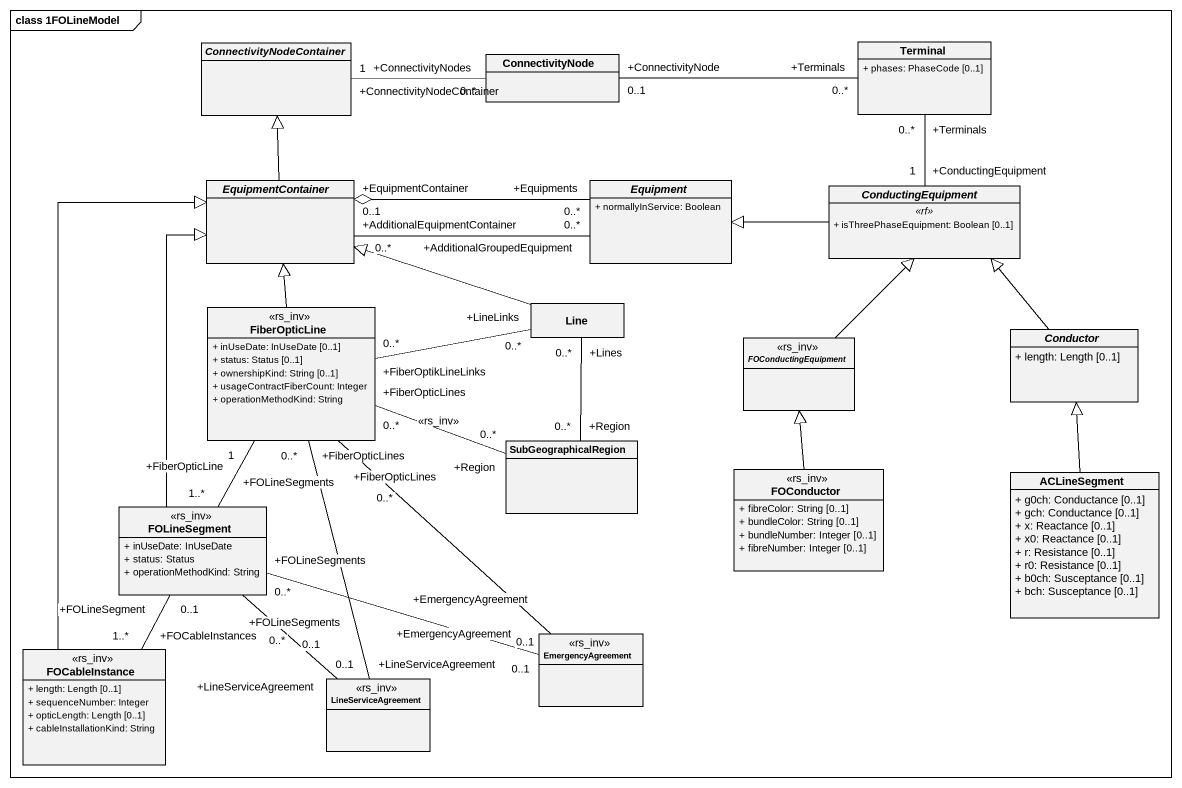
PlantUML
@startuml
mainframe class 1FOLineModel
hide circle
hide empty members
skinparam classAttributeIconSize 0
abstract class ConnectivityNodeContainer
class ConnectivityNode
class Terminal {
  + phases: PhaseCode [0..1]
}
abstract class EquipmentContainer
abstract class Equipment {
  + normallyInService: Boolean
}
abstract class ConductingEquipment {
  .. <<rf>> ..
  + isThreePhaseEquipment: Boolean [0..1]
}
class FiberOpticLine <<rs_inv>> {
  + inUseDate: InUseDate [0..1]
  + status: Status [0..1]
  + ownershipKind: String [0..1]
  + usageContractFiberCount: Integer
  + operationMethodKind: String
}
class Line
abstract class FOConductingEquipment <<rs_inv>>
abstract class Conductor {
  + length: Length [0..1]
}
class SubGeographicalRegion
class FOConductor <<rs_inv>> {
  + fibreColor: String [0..1]
  + bundleColor: String [0..1]
  + bundleNumber: Integer [0..1]
  + fibreNumber: Integer [0..1]
}
class ACLineSegment {
  + g0ch: Conductance [0..1]
  + gch: Conductance [0..1]
  + x: Reactance [0..1]
  + x0: Reactance [0..1]
  + r: Resistance [0..1]
  + r0: Resistance [0..1]
  + b0ch: Susceptance [0..1]
  + bch: Susceptance [0..1]
}
class FOLineSegment <<rs_inv>> {
  + inUseDate: InUseDate
  + status: Status
  + operationMethodKind: String
}
class FOCableInstance <<rs_inv>> {
  + length: Length [0..1]
  + sequenceNumber: Integer
  + opticLength: Length [0..1]
  + cableInstallationKind: String
}
class EmergencyAgreement <<rs_inv>>
class LineServiceAgreement <<rs_inv>>
ConnectivityNode "+ConnectivityNodes\n0..*" -left- "+ConnectivityNodeContainer\n1" ConnectivityNodeContainer
Terminal "+Terminals\n0..*" -left- "+ConnectivityNode\n0..1" ConnectivityNode
Terminal "+Terminals\n0..*" -- "+ConductingEquipment\n1" ConductingEquipment
EquipmentContainer -up-|> ConnectivityNodeContainer
EquipmentContainer "+EquipmentContainer\n0..1" o-right- "+Equipments\n0..*" Equipment
EquipmentContainer "+AdditionalEquipmentContainer\n0..*" -right- "+AdditionalGroupedEquipment\n0..*" Equipment
ConductingEquipment -left-|> Equipment
FiberOpticLine -up-|> EquipmentContainer
FiberOpticLine "+FiberOptikLineLinks\n0..*" -right- "+LineLinks\n0..*" Line
FiberOpticLine "+FiberOpticLines\n0..*" -right- "+Region\n0..*" SubGeographicalRegion : <<rs_inv>>
FiberOpticLine "+FiberOpticLine\n1" -- "+FOLineSegments\n1..*" FOLineSegment
FiberOpticLine "+FiberOpticLines\n0..*" -- "+LineServiceAgreement\n0..1" LineServiceAgreement
Line -left-|> EquipmentContainer
FOConductingEquipment -up-|> ConductingEquipment
Conductor -up-|> ConductingEquipment
SubGeographicalRegion "+Region\n0..*" -up- "+Lines\n0..*" Line
FOConductor -up-|> FOConductingEquipment
ACLineSegment -up-|> Conductor
FOLineSegment -up-|> EquipmentContainer
FOLineSegment "+FOLineSegment\n0..1" -- "+FOCableInstances\n1..*" FOCableInstance
FOCableInstance -up-|> EquipmentContainer
EmergencyAgreement "+EmergencyAgreement\n0..1" -up- "+FiberOpticLines\n0..*" FiberOpticLine
EmergencyAgreement "+EmergencyAgreement\n0..1" -left- "+FOLineSegments\n0..*" FOLineSegment
LineServiceAgreement "+LineServiceAgreement\n0..1" -up- "+FOLineSegments\n0..*" FOLineSegment
@enduml
